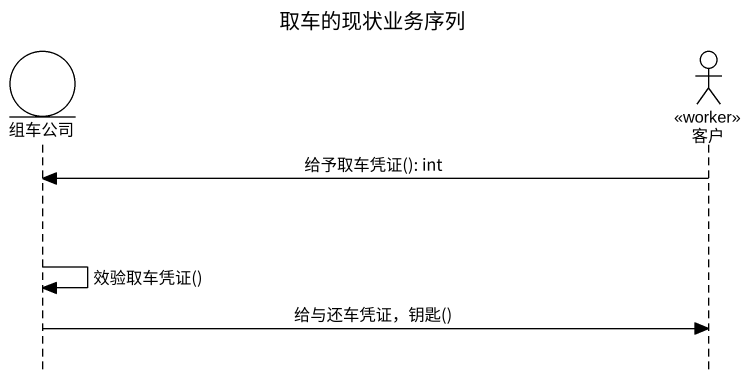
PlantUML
@startuml
title 取车的现状业务序列
hide footbox
entity 组车公司
actor 客户 <<worker>>

客户 -> 组车公司 : 给予取车凭证(): int
组车公司 -> 组车公司 : 效验取车凭证()
组车公司 -> 客户 : 给与还车凭证，钥匙()
@enduml
